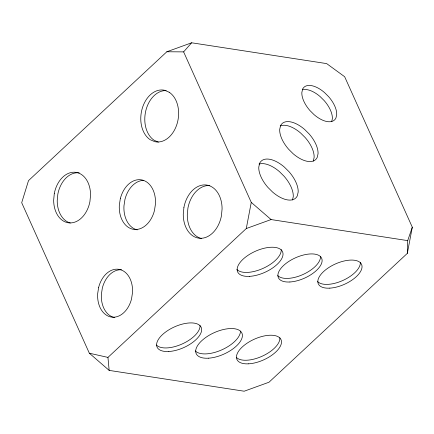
<?xml version="1.0" encoding="UTF-8"?>
<svg xmlns="http://www.w3.org/2000/svg" width="434" height="434" viewBox="0 0 434 434"><rect width="100%" height="100%" fill="white"/><g stroke="black" fill="none" stroke-linecap="round" stroke-linejoin="round"><path stroke-width="0.65" d="M407.325 253.369L407.71 240.626L412.3 227.215L344.661 76.72L326.661 63.603L191.638 42.787L166.835 51.765L28.503 180.631L21.7 202.721L89.339 353.216L109.167 370.397L244.185 391.213L268.988 382.235L407.325 253.369L412.3 227.215M109.167 370.397L107.947 357.404L246.284 228.539L251.259 202.385L183.62 51.885L166.835 51.765M292.494 199.998L293.27 196.651A25.286 13.091 47 0 0 284.118 176.285L279.453 171.642A25.286 13.091 47 0 0 259 164.079M313.272 161.106L314.129 157.417A24.613 12.743 47 0 0 305.221 137.594L300.675 133.075A24.613 12.743 47 0 0 280.218 125.92M331.674 121.677L332.363 118.715A22.373 11.582 47 0 0 324.269 100.693L320.135 96.587A22.373 11.582 47 0 0 303.106 89.621M183.62 51.885L191.638 42.787M246.284 228.539L271.087 219.561L407.71 240.626M89.339 353.216L107.947 357.404M158.35 142.097L154.26 140.356A26.181 18.722 -81.2 0 1 145.786 110.811A26.181 18.722 -81.2 0 1 166.179 90.576M251.259 202.385L271.087 219.561M201.68 238.581A26.848 19.204 -81.2 0 1 187.276 214.966L187.938 208A26.848 19.204 -81.2 0 1 209.85 185.573M137.225 229.874A25.058 17.924 -81.2 0 1 123.967 205.83L124.959 199.369A25.058 17.924 -81.2 0 1 143.497 180.387M114.798 317.596A24.163 17.284 -81.2 0 1 101.377 294.279L102.337 288.046A24.163 17.284 -81.2 0 1 121.504 269.774M70.324 223.016A25.508 18.244 -81.2 0 1 57.217 200.725L57.847 194.107A25.508 18.244 -81.2 0 1 79.254 172.862M360.318 262.348A23.718 11.132 -24.2 0 1 342.757 280.516A23.718 11.132 -24.2 0 1 317.563 281.514M320.471 256.375A23.718 11.132 -24.2 0 1 302.916 274.543A23.718 11.132 -24.2 0 1 277.722 275.541M281.221 249.555A24.613 11.555 -24.2 0 1 262.999 268.407A24.613 11.555 -24.2 0 1 236.856 269.449M279.854 337.793A24.163 11.344 -24.2 0 1 261.962 356.309A24.163 11.344 -24.2 0 1 236.297 357.323M240.469 331.153A25.058 11.767 -24.2 0 1 221.389 350.032A25.058 11.767 -24.2 0 1 195.267 350.867M200.003 325.484A24.163 11.344 -24.2 0 1 182.117 343.994A24.163 11.344 -24.2 0 1 156.446 345.014M54.288 193.559L53.664 200.177A25.508 18.244 -81.2 0 0 69.711 222.919A25.508 18.244 -81.2 0 0 89.93 201.577L90.554 194.958A25.508 18.244 -81.2 0 0 74.507 172.217A25.508 18.244 -81.2 0 0 54.288 193.559M183.918 207.381L183.256 214.347A26.848 19.204 -81.2 0 0 200.15 238.288A26.848 19.204 -81.2 0 0 221.432 215.817L222.089 208.852A26.848 19.204 -81.2 0 0 205.195 184.911A26.848 19.204 -81.2 0 0 183.918 207.381M98.627 287.471L97.666 293.709A24.163 17.284 -81.2 0 0 111.408 317.075A24.163 17.284 -81.2 0 0 131.54 298.912L132.5 292.679A24.163 17.284 -81.2 0 0 118.759 269.308A24.163 17.284 -81.2 0 0 98.627 287.471M120.326 198.653L119.328 205.119A25.058 17.924 -81.2 0 0 133.58 229.353A25.058 17.924 -81.2 0 0 154.461 210.517L155.453 204.051A25.058 17.924 -81.2 0 0 141.202 179.817A25.058 17.924 -81.2 0 0 120.326 198.653M259.657 163.265L258.772 167.057A25.286 13.091 47 0 0 267.924 187.417L272.595 192.061A25.286 13.091 47 0 0 297.295 195.87L298.174 192.083A25.286 13.091 47 0 0 289.022 171.718L284.351 167.074A25.286 13.091 47 0 0 259.657 163.265M280.554 125.714L279.697 129.403A24.613 12.743 47 0 0 288.605 149.225L293.151 153.744A24.613 12.743 47 0 0 317.194 157.455L318.051 153.766A24.613 12.743 47 0 0 309.144 133.943L304.597 129.419A24.613 12.743 47 0 0 280.554 125.714M302.617 89.171L301.842 92.523A22.373 11.582 47 0 0 309.936 110.545L314.07 114.652A22.373 11.582 47 0 0 335.927 118.026L336.708 114.668A22.373 11.582 47 0 0 328.609 96.652L324.475 92.54A22.373 11.582 47 0 0 302.617 89.171M169.151 92.214L164.589 90.272A26.181 18.722 -81.2 0 0 142.206 108.543A26.181 18.722 -81.2 0 0 150.245 139.737L154.813 141.679A26.181 18.722 -81.2 0 0 177.191 123.408A26.181 18.722 -81.2 0 0 169.151 92.214M168.831 351.507A24.163 11.344 -24.2 0 0 201.626 329.086A24.163 11.344 -24.2 0 0 166.916 331.099A24.163 11.344 -24.2 0 0 168.831 351.507M208.374 358.196A25.058 11.767 -24.2 0 0 242.384 334.939A25.058 11.767 -24.2 0 0 206.389 337.028A25.058 11.767 -24.2 0 0 208.374 358.196M248.682 363.822A24.163 11.344 -24.2 0 0 281.471 341.401A24.163 11.344 -24.2 0 0 246.767 343.408A24.163 11.344 -24.2 0 0 248.682 363.822M249.604 276.355A24.613 11.555 -24.2 0 0 283.001 253.521A24.613 11.555 -24.2 0 0 247.651 255.566A24.613 11.555 -24.2 0 0 249.604 276.355M289.907 281.986A23.718 11.132 -24.2 0 0 322.093 259.977A23.718 11.132 -24.2 0 0 288.03 261.952A23.718 11.132 -24.2 0 0 289.907 281.986M329.835 288.138A23.718 11.132 -24.2 0 0 362.016 266.134A23.718 11.132 -24.2 0 0 327.952 268.109A23.718 11.132 -24.2 0 0 329.835 288.138"/></g></svg>
